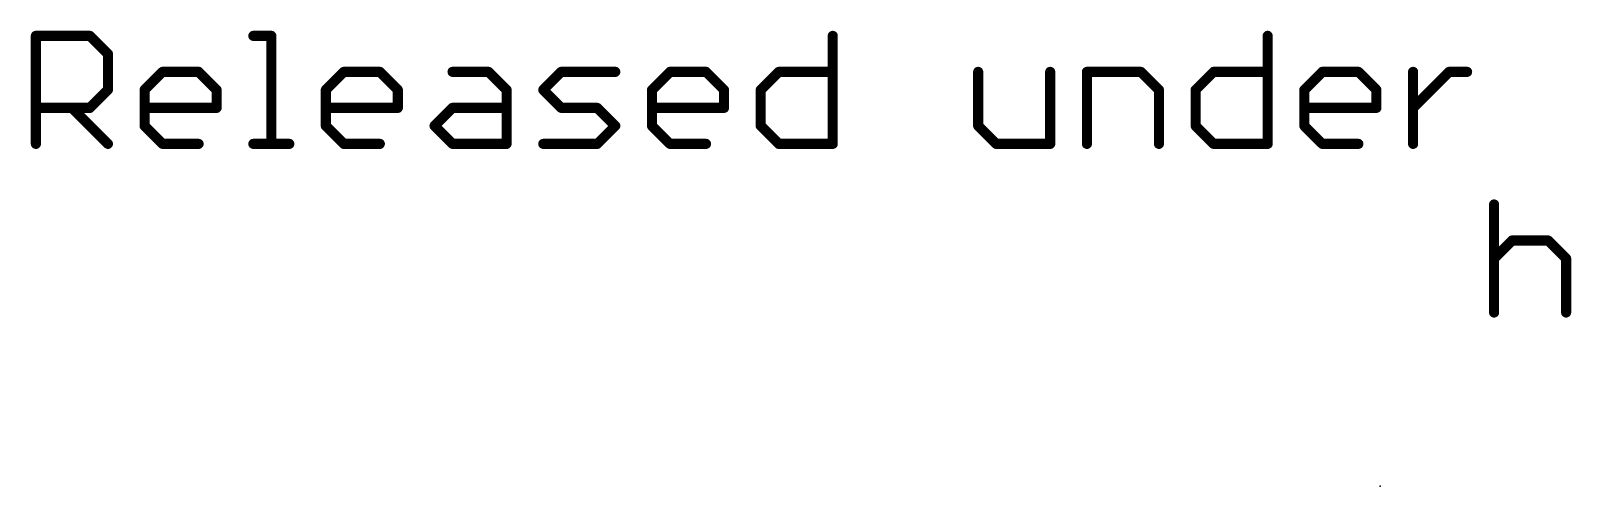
# Model space of a CAD drawing. Extents: x -24 to 83, y -22 to 58.
# Drawn here: x -24.13 to -0.94, y -19.05 to -12.19 of the extents above; entities that cross this region are included whole.
import ezdxf

# ---------------------------------------------------------------- set-up
doc = ezdxf.new("R2010")
doc.units = 0
doc.layers.add('23', color=53, linetype='CONTINUOUS')
doc.layers.add('51', color=53, linetype='CONTINUOUS')

msp = doc.modelspace()

# ---------------------------------------------------------------- linework, layer by layer
at = {"layer": '23'}
msp.add_point((-3.81, -19.05), dxfattribs=at)
at = {"layer": '51', "const_width": 0.1524}
for points in [[(-24.0538, -13.8938), (-24.0538, -12.2668)], [(-24.0538, -12.2668), (-23.2403, -12.2668)], [(-23.2403, -12.2668), (-22.9691, -12.538)], [(-20.7795, -12.2668), (-20.5083, -12.2668)], [(-20.5083, -12.2668), (-20.5083, -13.8938)], [(-12.0548, -12.2668), (-12.0548, -13.8938)], [(-5.5061, -12.2668), (-5.5061, -13.8938)], [(-22.9691, -12.538), (-22.9691, -13.0803)], [(-22.4166, -13.0803), (-22.1455, -12.8091)], [(-22.1455, -12.8091), (-21.6031, -12.8091)], [(-21.6031, -12.8091), (-21.332, -13.0803)], [(-19.6881, -13.0803), (-19.4169, -12.8091)], [(-19.4169, -12.8091), (-18.8746, -12.8091)], [(-18.8746, -12.8091), (-18.6034, -13.0803)], [(-17.7797, -12.8091), (-17.2374, -12.8091)], [(-17.2374, -12.8091), (-16.9662, -13.0803)], [(-16.4137, -13.0803), (-16.1426, -12.8091)], [(-16.1426, -12.8091), (-15.3291, -12.8091)], [(-14.7766, -13.0803), (-14.5054, -12.8091)], [(-14.5054, -12.8091), (-13.9631, -12.8091)], [(-13.9631, -12.8091), (-13.6919, -13.0803)], [(-13.1394, -13.0803), (-12.8683, -12.8091)], [(-12.8683, -12.8091), (-12.0548, -12.8091)], [(-9.8651, -12.8091), (-9.8651, -13.6226)], [(-8.7805, -13.8938), (-8.7805, -12.8091)], [(-8.228, -13.8938), (-8.228, -12.8091)], [(-8.228, -12.8091), (-7.4145, -12.8091)], [(-7.4145, -12.8091), (-7.1433, -13.0803)], [(-6.5908, -13.0803), (-6.3196, -12.8091)], [(-6.3196, -12.8091), (-5.5061, -12.8091)], [(-4.9536, -13.0803), (-4.6825, -12.8091)], [(-4.6825, -12.8091), (-4.1402, -12.8091)], [(-4.1402, -12.8091), (-3.869, -13.0803)], [(-3.3165, -13.8938), (-3.3165, -12.8091)], [(-3.3165, -13.3515), (-2.7742, -12.8091)], [(-2.7742, -12.8091), (-2.503, -12.8091)], [(-22.9691, -13.0803), (-23.2403, -13.3515)], [(-22.4166, -13.6226), (-22.4166, -13.0803)], [(-21.332, -13.0803), (-21.332, -13.3515)], [(-19.6881, -13.6226), (-19.6881, -13.0803)], [(-18.6034, -13.0803), (-18.6034, -13.3515)], [(-16.9662, -13.0803), (-16.9662, -13.8938)], [(-16.1426, -13.3515), (-16.4137, -13.0803)], [(-14.7766, -13.6226), (-14.7766, -13.0803)], [(-13.6919, -13.0803), (-13.6919, -13.3515)], [(-13.1394, -13.6226), (-13.1394, -13.0803)], [(-7.1433, -13.0803), (-7.1433, -13.8938)], [(-6.5908, -13.6226), (-6.5908, -13.0803)], [(-4.9536, -13.6226), (-4.9536, -13.0803)], [(-3.869, -13.0803), (-3.869, -13.3515)], [(-23.2403, -13.3515), (-24.0538, -13.3515)], [(-23.5115, -13.3515), (-22.9691, -13.8938)], [(-21.332, -13.3515), (-22.4166, -13.3515)], [(-18.6034, -13.3515), (-19.6881, -13.3515)], [(-18.0509, -13.6226), (-17.7797, -13.3515)], [(-17.7797, -13.3515), (-16.9662, -13.3515)], [(-15.6002, -13.3515), (-16.1426, -13.3515)], [(-15.3291, -13.6226), (-15.6002, -13.3515)], [(-13.6919, -13.3515), (-14.7766, -13.3515)], [(-3.869, -13.3515), (-4.9536, -13.3515)], [(-22.1455, -13.8938), (-22.4166, -13.6226)], [(-19.4169, -13.8938), (-19.6881, -13.6226)], [(-17.7797, -13.8938), (-18.0509, -13.6226)], [(-15.6002, -13.8938), (-15.3291, -13.6226)], [(-14.5054, -13.8938), (-14.7766, -13.6226)], [(-12.8683, -13.8938), (-13.1394, -13.6226)], [(-9.8651, -13.6226), (-9.594, -13.8938)], [(-6.3196, -13.8938), (-6.5908, -13.6226)], [(-4.6825, -13.8938), (-4.9536, -13.6226)], [(-21.6031, -13.8938), (-22.1455, -13.8938)], [(-20.7795, -13.8938), (-20.2372, -13.8938)], [(-18.8746, -13.8938), (-19.4169, -13.8938)], [(-16.9662, -13.8938), (-17.7797, -13.8938)], [(-16.4137, -13.8938), (-15.6002, -13.8938)], [(-13.9631, -13.8938), (-14.5054, -13.8938)], [(-12.0548, -13.8938), (-12.8683, -13.8938)], [(-9.594, -13.8938), (-8.7805, -13.8938)], [(-5.5061, -13.8938), (-6.3196, -13.8938)], [(-4.1402, -13.8938), (-4.6825, -13.8938)], [(-2.0966, -14.8068), (-2.0966, -16.4338)], [(-2.0966, -15.6203), (-1.8255, -15.3491)], [(-1.8255, -15.3491), (-1.2832, -15.3491)], [(-1.2832, -15.3491), (-1.012, -15.6203)], [(-1.012, -15.6203), (-1.012, -16.4338)]]:
    msp.add_lwpolyline(points, dxfattribs=at)
at = {"layer": '51', "const_width": 0.0762}
for points in [[(-24.0157, -12.2668, 1), (-24.0919, -12.2668)], [(-24.0538, -12.2287, 1), (-24.0538, -12.3049)], [(-23.2134, -12.2399, 1), (-23.2672, -12.2938)], [(-23.2403, -12.3049, 1), (-23.2403, -12.2287)], [(-20.7795, -12.2287, 1), (-20.7795, -12.3049)], [(-20.4702, -12.2668, 1), (-20.5464, -12.2668)], [(-20.5083, -12.3049, 1), (-20.5083, -12.2287)], [(-12.0167, -12.2668, 1), (-12.0929, -12.2668)], [(-5.468, -12.2668, 1), (-5.5442, -12.2668)], [(-22.931, -12.538, 1), (-23.0072, -12.538)], [(-22.9961, -12.5649, 1), (-22.9422, -12.511)], [(-22.1455, -12.771, 1), (-22.1455, -12.8472)], [(-22.1185, -12.8361, 1), (-22.1724, -12.7822)], [(-21.5762, -12.7822, 1), (-21.6301, -12.8361)], [(-21.6031, -12.8472, 1), (-21.6031, -12.771)], [(-19.4169, -12.771, 1), (-19.4169, -12.8472)], [(-19.3899, -12.8361, 1), (-19.4438, -12.7822)], [(-18.8476, -12.7822, 1), (-18.9015, -12.8361)], [(-18.8746, -12.8472, 1), (-18.8746, -12.771)], [(-17.7797, -12.771, 1), (-17.7797, -12.8472)], [(-17.2105, -12.7822, 1), (-17.2643, -12.8361)], [(-17.2374, -12.8472, 1), (-17.2374, -12.771)], [(-16.1426, -12.771, 1), (-16.1426, -12.8472)], [(-16.1156, -12.8361, 1), (-16.1695, -12.7822)], [(-15.3291, -12.8472, 1), (-15.3291, -12.771)], [(-14.5054, -12.771, 1), (-14.5054, -12.8472)], [(-14.4785, -12.8361, 1), (-14.5324, -12.7822)], [(-13.9361, -12.7822, 1), (-13.99, -12.8361)], [(-13.9631, -12.8472, 1), (-13.9631, -12.771)], [(-12.8683, -12.771, 1), (-12.8683, -12.8472)], [(-12.8413, -12.8361, 1), (-12.8952, -12.7822)], [(-12.0548, -12.8472, 1), (-12.0548, -12.771)], [(-9.827, -12.8091, 1), (-9.9032, -12.8091)], [(-8.7424, -12.8091, 1), (-8.8186, -12.8091)], [(-8.1899, -12.8091, 1), (-8.2661, -12.8091)], [(-8.228, -12.771, 1), (-8.228, -12.8472)], [(-7.3875, -12.7822, 1), (-7.4414, -12.8361)], [(-7.4145, -12.8472, 1), (-7.4145, -12.771)], [(-6.3196, -12.771, 1), (-6.3196, -12.8472)], [(-6.2927, -12.8361, 1), (-6.3466, -12.7822)], [(-5.5061, -12.8472, 1), (-5.5061, -12.771)], [(-4.6825, -12.771, 1), (-4.6825, -12.8472)], [(-4.6555, -12.8361, 1), (-4.7094, -12.7822)], [(-4.1132, -12.7822, 1), (-4.1671, -12.8361)], [(-4.1402, -12.8472, 1), (-4.1402, -12.771)], [(-3.2784, -12.8091, 1), (-3.3546, -12.8091)], [(-2.7742, -12.771, 1), (-2.7742, -12.8472)], [(-2.7472, -12.8361, 1), (-2.8011, -12.7822)], [(-2.503, -12.8472, 1), (-2.503, -12.771)], [(-23.0072, -13.0803, 1), (-22.931, -13.0803)], [(-22.9422, -13.1072, 1), (-22.9961, -13.0534)], [(-22.3785, -13.0803, 1), (-22.4547, -13.0803)], [(-22.4436, -13.0534, 1), (-22.3897, -13.1072)], [(-21.2939, -13.0803, 1), (-21.3701, -13.0803)], [(-21.3589, -13.1072, 1), (-21.305, -13.0534)], [(-19.65, -13.0803, 1), (-19.7262, -13.0803)], [(-19.715, -13.0534, 1), (-19.6611, -13.1072)], [(-18.5653, -13.0803, 1), (-18.6415, -13.0803)], [(-18.6303, -13.1072, 1), (-18.5764, -13.0534)], [(-16.9281, -13.0803, 1), (-17.0043, -13.0803)], [(-16.9932, -13.1072, 1), (-16.9393, -13.0534)], [(-16.3868, -13.0534, 1), (-16.4407, -13.1072)], [(-16.4407, -13.0534, 1), (-16.3868, -13.1072)], [(-14.7385, -13.0803, 1), (-14.8147, -13.0803)], [(-14.8035, -13.0534, 1), (-14.7496, -13.1072)], [(-13.6538, -13.0803, 1), (-13.73, -13.0803)], [(-13.7189, -13.1072, 1), (-13.665, -13.0534)], [(-13.1013, -13.0803, 1), (-13.1775, -13.0803)], [(-13.1664, -13.0534, 1), (-13.1125, -13.1072)], [(-7.1052, -13.0803, 1), (-7.1814, -13.0803)], [(-7.1702, -13.1072, 1), (-7.1164, -13.0534)], [(-6.5527, -13.0803, 1), (-6.6289, -13.0803)], [(-6.6177, -13.0534, 1), (-6.5639, -13.1072)], [(-4.9155, -13.0803, 1), (-4.9917, -13.0803)], [(-4.9806, -13.0534, 1), (-4.9267, -13.1072)], [(-3.8309, -13.0803, 1), (-3.9071, -13.0803)], [(-3.8959, -13.1072, 1), (-3.842, -13.0534)], [(-24.0538, -13.3134, 1), (-24.0538, -13.3896)], [(-23.4845, -13.3245, 1), (-23.5384, -13.3784)], [(-23.2672, -13.3245, 1), (-23.2134, -13.3784)], [(-23.2403, -13.3896, 1), (-23.2403, -13.3134)], [(-22.4166, -13.3134, 1), (-22.4166, -13.3896)], [(-21.3701, -13.3515, 1), (-21.2939, -13.3515)], [(-21.332, -13.3896, 1), (-21.332, -13.3134)], [(-19.6881, -13.3134, 1), (-19.6881, -13.3896)], [(-18.6415, -13.3515, 1), (-18.5653, -13.3515)], [(-18.6034, -13.3896, 1), (-18.6034, -13.3134)], [(-17.7797, -13.3134, 1), (-17.7797, -13.3896)], [(-17.7528, -13.3784, 1), (-17.8067, -13.3245)], [(-16.9662, -13.3896, 1), (-16.9662, -13.3134)], [(-16.1426, -13.3134, 1), (-16.1426, -13.3896)], [(-16.1695, -13.3784, 1), (-16.1156, -13.3245)], [(-15.5733, -13.3245, 1), (-15.6272, -13.3784)], [(-15.6002, -13.3896, 1), (-15.6002, -13.3134)], [(-14.7766, -13.3134, 1), (-14.7766, -13.3896)], [(-13.73, -13.3515, 1), (-13.6538, -13.3515)], [(-13.6919, -13.3896, 1), (-13.6919, -13.3134)], [(-4.9536, -13.3134, 1), (-4.9536, -13.3896)], [(-3.9071, -13.3515, 1), (-3.8309, -13.3515)], [(-3.869, -13.3896, 1), (-3.869, -13.3134)], [(-3.3434, -13.3245, 1), (-3.2895, -13.3784)], [(-22.3897, -13.5957, 1), (-22.4436, -13.6496)], [(-22.4547, -13.6226, 1), (-22.3785, -13.6226)], [(-19.6611, -13.5957, 1), (-19.715, -13.6496)], [(-19.7262, -13.6226, 1), (-19.65, -13.6226)], [(-18.024, -13.5957, 1), (-18.0778, -13.6496)], [(-18.0778, -13.5957, 1), (-18.024, -13.6496)], [(-15.3021, -13.6496, 1), (-15.356, -13.5957)], [(-15.356, -13.6496, 1), (-15.3021, -13.5957)], [(-14.7496, -13.5957, 1), (-14.8035, -13.6496)], [(-14.8147, -13.6226, 1), (-14.7385, -13.6226)], [(-13.1125, -13.5957, 1), (-13.1664, -13.6496)], [(-13.1775, -13.6226, 1), (-13.1013, -13.6226)], [(-9.8382, -13.5957, 1), (-9.8921, -13.6496)], [(-9.9032, -13.6226, 1), (-9.827, -13.6226)], [(-6.5639, -13.5957, 1), (-6.6177, -13.6496)], [(-6.6289, -13.6226, 1), (-6.5527, -13.6226)], [(-4.9267, -13.5957, 1), (-4.9806, -13.6496)], [(-4.9917, -13.6226, 1), (-4.9155, -13.6226)], [(-24.0919, -13.8938, 1), (-24.0157, -13.8938)], [(-22.9961, -13.9207, 1), (-22.9422, -13.8669)], [(-22.1455, -13.8557, 1), (-22.1455, -13.9319)], [(-22.1724, -13.9207, 1), (-22.1185, -13.8669)], [(-21.6031, -13.9319, 1), (-21.6031, -13.8557)], [(-20.7795, -13.8557, 1), (-20.7795, -13.9319)], [(-20.5464, -13.8938, 1), (-20.4702, -13.8938)], [(-20.2372, -13.9319, 1), (-20.2372, -13.8557)], [(-19.4169, -13.8557, 1), (-19.4169, -13.9319)], [(-19.4438, -13.9207, 1), (-19.3899, -13.8669)], [(-18.8746, -13.9319, 1), (-18.8746, -13.8557)], [(-17.7797, -13.8557, 1), (-17.7797, -13.9319)], [(-17.8067, -13.9207, 1), (-17.7528, -13.8669)], [(-17.0043, -13.8938, 1), (-16.9281, -13.8938)], [(-16.9662, -13.9319, 1), (-16.9662, -13.8557)], [(-16.4137, -13.8557, 1), (-16.4137, -13.9319)], [(-15.6272, -13.8669, 1), (-15.5733, -13.9207)], [(-15.6002, -13.9319, 1), (-15.6002, -13.8557)], [(-14.5054, -13.8557, 1), (-14.5054, -13.9319)], [(-14.5324, -13.9207, 1), (-14.4785, -13.8669)], [(-13.9631, -13.9319, 1), (-13.9631, -13.8557)], [(-12.8683, -13.8557, 1), (-12.8683, -13.9319)], [(-12.8952, -13.9207, 1), (-12.8413, -13.8669)], [(-12.0929, -13.8938, 1), (-12.0167, -13.8938)], [(-12.0548, -13.9319, 1), (-12.0548, -13.8557)], [(-9.594, -13.8557, 1), (-9.594, -13.9319)], [(-9.6209, -13.9207, 1), (-9.567, -13.8669)], [(-8.8186, -13.8938, 1), (-8.7424, -13.8938)], [(-8.7805, -13.9319, 1), (-8.7805, -13.8557)], [(-8.2661, -13.8938, 1), (-8.1899, -13.8938)], [(-7.1814, -13.8938, 1), (-7.1052, -13.8938)], [(-6.3196, -13.8557, 1), (-6.3196, -13.9319)], [(-6.3466, -13.9207, 1), (-6.2927, -13.8669)], [(-5.5442, -13.8938, 1), (-5.468, -13.8938)], [(-5.5061, -13.9319, 1), (-5.5061, -13.8557)], [(-4.6825, -13.8557, 1), (-4.6825, -13.9319)], [(-4.7094, -13.9207, 1), (-4.6555, -13.8669)], [(-4.1402, -13.9319, 1), (-4.1402, -13.8557)], [(-3.3546, -13.8938, 1), (-3.2784, -13.8938)], [(-2.0585, -14.8068, 1), (-2.1347, -14.8068)], [(-1.8255, -15.311, 1), (-1.8255, -15.3872)], [(-1.7985, -15.3761, 1), (-1.8524, -15.3222)], [(-1.2562, -15.3222, 1), (-1.3101, -15.3761)], [(-1.2832, -15.3872, 1), (-1.2832, -15.311)], [(-2.1236, -15.5934, 1), (-2.0697, -15.6472)], [(-0.9739, -15.6203, 1), (-1.0501, -15.6203)], [(-1.0389, -15.6472, 1), (-0.985, -15.5934)], [(-2.1347, -16.4338, 1), (-2.0585, -16.4338)], [(-1.0501, -16.4338, 1), (-0.9739, -16.4338)]]:
    msp.add_lwpolyline(points, format="xyb", dxfattribs=at)

doc.saveas('drawing.dxf')
